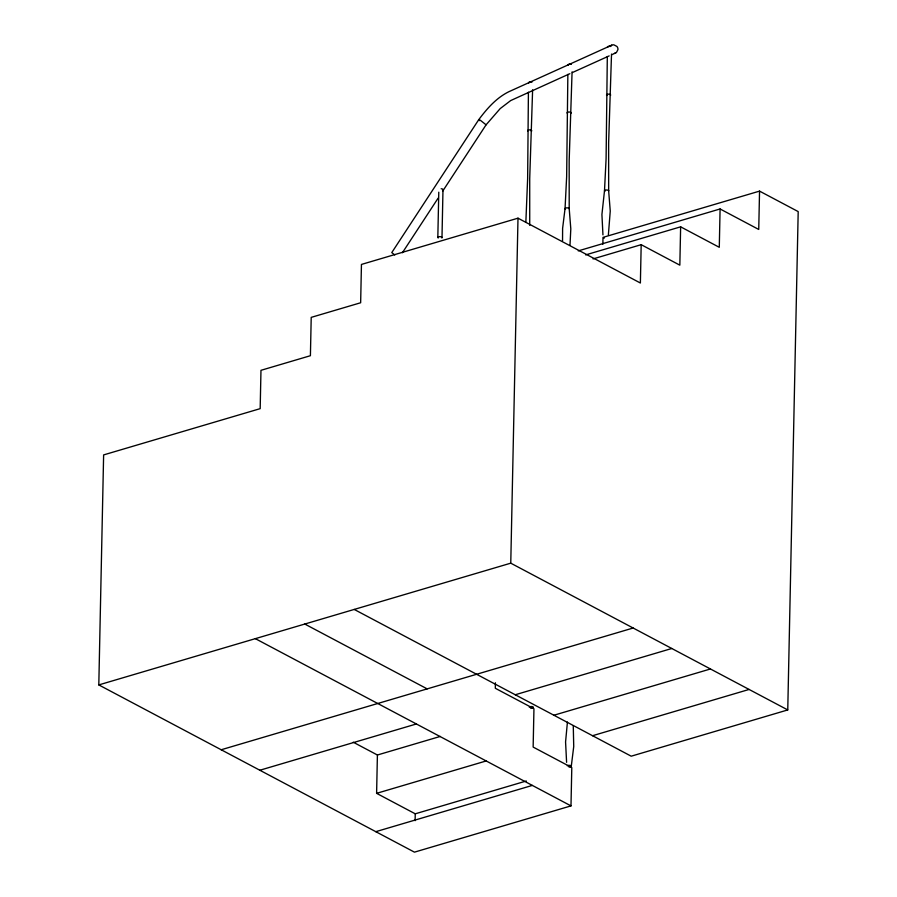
<?xml version="1.0" encoding="UTF-8"?>
<svg xmlns="http://www.w3.org/2000/svg" width="897" height="897" viewBox="0 0 897 897"><rect width="100%" height="100%" fill="white"/><g stroke="black" fill="none" stroke-linecap="round" stroke-linejoin="round"><path stroke-width="1.35" d="M566.601 762.327L565.57 741.954L567.431 722.063M569.203 208.609L570.806 228.903L570.01 244.903M608.648 190.747L610.252 211.053L608.368 234.958M495.413 682.785L495.301 688.268L533.95 708.742L533.143 747.078L571.793 767.552L570.985 805.887L414.448 852.15L98.805 684.916L103.626 454.914L260.175 408.651L260.971 370.315L310.407 355.705L311.214 317.37L360.65 302.76L361.446 264.436L517.995 218.173L640.38 283.015L641.187 244.679L593.018 258.919M526.304 780.995L415.255 813.814L376.605 793.34L377.402 755.005L353.25 742.211M415.109 820.665L415.255 813.814M437.826 237.357L438.779 192.182M441.986 237.638L442.983 189.715A2.097 0.841 1.2 0 1 442.58 190.119M602.851 244.231L602.997 237.38L759.546 191.117L798.195 211.591L787.757 709.931L510.763 563.17L517.995 218.173M528.411 92.234L527.638 178.559L525.844 222.422M532.616 89.778L529.712 178.694L529.723 225.349M567.857 74.384L566.646 176.664L565.054 208.541L562.61 228.365L562.542 240.811M572.073 71.917L569.169 160.832L569.203 208.822A2.097 0.841 1.2 0 0 566.568 207.869A2.097 0.841 1.2 0 0 565.48 209.169M607.314 56.522L606.092 158.814L604.5 190.691L601.921 214.506L602.952 234.879M611.519 54.067L608.626 142.982L608.659 190.971A2.097 0.841 1.2 0 0 606.024 190.018A2.097 0.841 1.2 0 0 604.926 191.319M585.64 254.905L680.632 226.829L679.836 265.164L641.187 244.679M578.262 250.891L720.089 208.967L719.282 247.303L680.632 226.829M759.546 191.117L758.739 229.453L720.089 208.967M568.967 767.013A2.097 0.841 1.2 0 0 571.266 766.397L573.732 746.517L573.273 726.099M394.781 254.961L391.776 252.595L478.718 119.705C486.925 108.716 496.344 97.851 508.879 91.707L611.687 45.186M402.394 252.752L438.151 198.091M442.714 191.117L486.084 124.818L500.201 108.593L510.696 100.565L569.853 73.7M609.982 46.566L610.734 45.758A6.201 5.079 65.6 0 1 613.896 44.85L616.889 46.431A3.689 3.016 65.6 0 1 617.955 49.582L616.463 52.452A6.201 5.079 65.6 0 1 614.445 53.338M572.387 72.545L609.175 55.894M611.709 54.751L615.521 53.024M98.805 684.916L510.763 563.17M221.2 749.757L633.159 628.012M259.85 770.243L416.387 723.969M515.259 694.76L671.808 648.486M377.402 755.005L440.292 736.426M553.909 715.234L710.458 668.971M376.605 793.34L486.32 760.914M592.558 735.708L749.107 689.445M375.798 831.676L532.336 785.413M787.757 709.931L631.208 756.193L354.225 609.433M304.789 624.043L427.174 688.885M255.353 638.653L570.985 805.887M479.256 120.647L478.718 119.705A6.212 0.796 35 0 1 480.344 120.265L486.084 124.818A6.212 0.796 35 0 1 485.77 124.806M606.944 95.486A2.097 0.841 1.2 0 1 608.289 94.163A2.097 0.841 1.2 0 1 610.521 95.34M607.661 47.373A2.097 0.841 1.2 0 1 608.301 46.397A2.097 0.841 1.2 0 1 610.846 46.431M603.905 238.21A2.097 0.841 1.2 0 1 604.286 238.064M567.487 113.336A2.097 0.841 1.2 0 1 568.844 112.013A2.097 0.841 1.2 0 1 571.075 113.201M568.216 65.234A2.097 0.841 1.2 0 1 568.844 64.248A2.097 0.841 1.2 0 1 571.4 64.292M528.759 83.085A2.097 0.841 1.2 0 1 529.398 82.109A2.097 0.841 1.2 0 1 531.943 82.143M527.761 130.996A2.097 0.841 1.2 0 1 529.936 129.886A2.097 0.841 1.2 0 1 531.349 131.242M441.167 188.751A2.097 0.841 1.2 0 1 442.983 189.502M438.263 237.985A2.097 0.841 1.2 0 1 439.62 236.662A2.097 0.841 1.2 0 1 441.851 237.851M529.297 707.24A2.097 0.841 1.2 0 1 532.627 706.735A2.097 0.841 1.2 0 1 532.19 708.159M531.114 708.204A2.097 0.841 1.2 0 1 530.587 708.137M567.274 765.836A2.097 0.841 1.2 0 1 569.83 765.399A2.097 0.841 1.2 0 1 571.266 766.397"/></g></svg>
